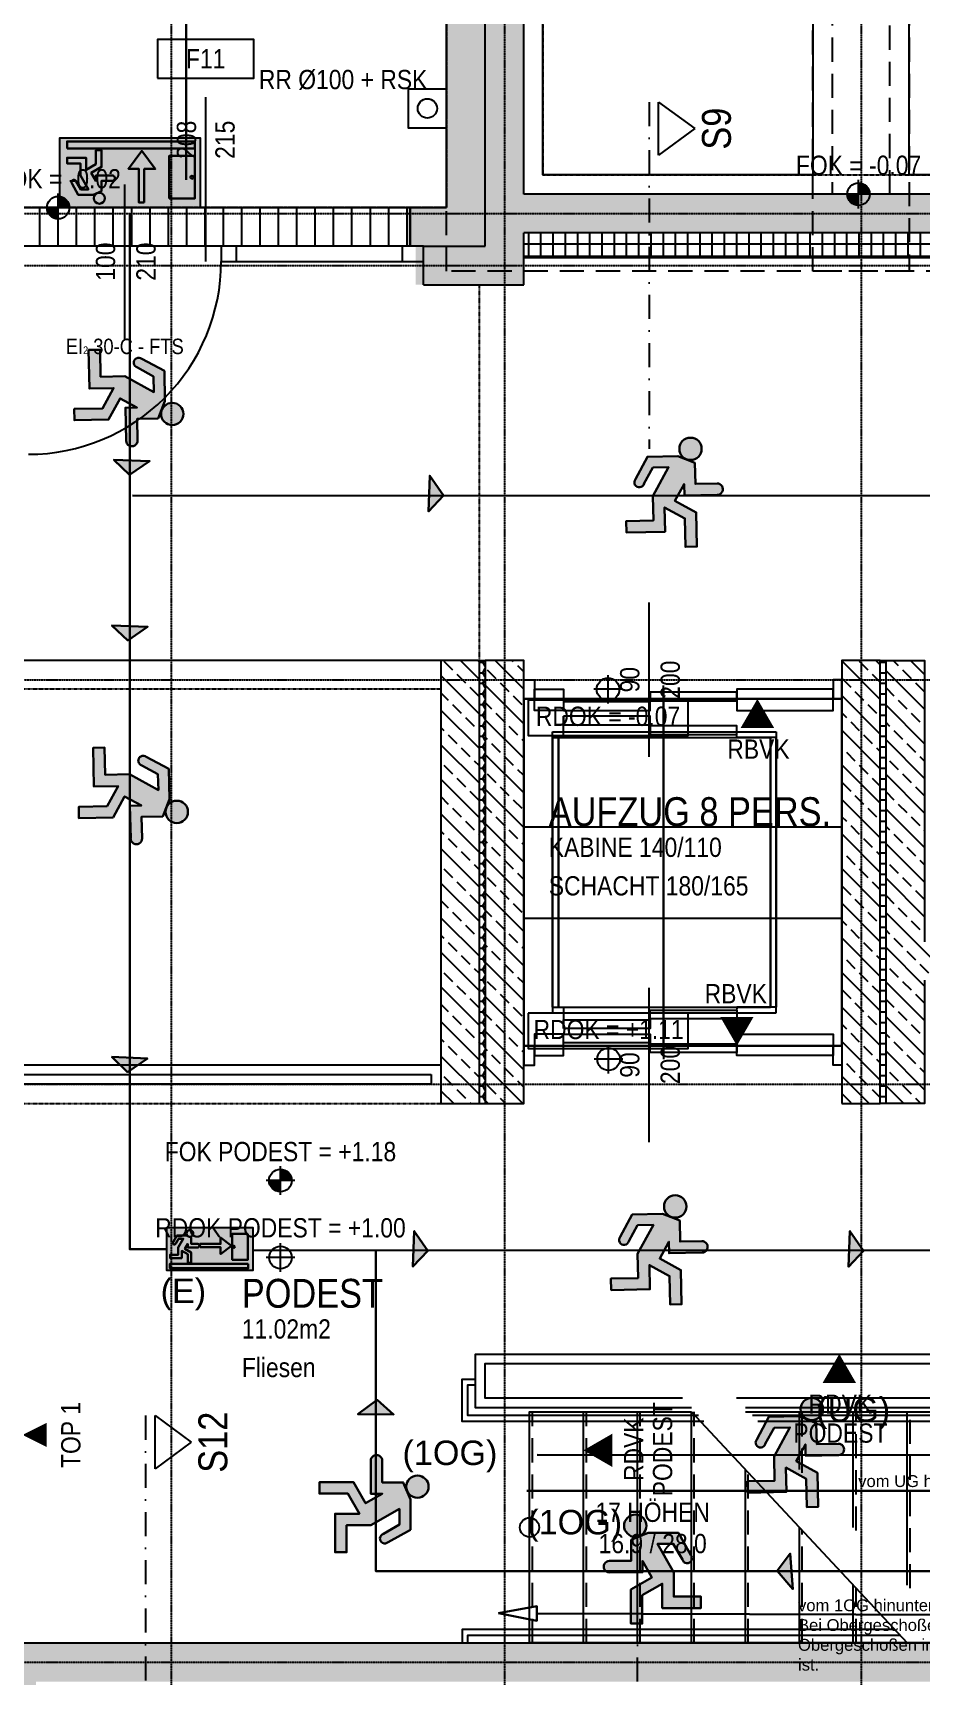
# Model space of a CAD drawing. Header units: millimetres. Extents: x -5498 to 144064, y 340 to 109563.
# Drawn here: x 47270 to 51879, y 39539 to 48069 of the extents above; entities that cross this region are included whole.
import ezdxf
from ezdxf.enums import TextEntityAlignment as Align

# ---------------------------------------------------------------- set-up
doc = ezdxf.new("R2010")
doc.units = ezdxf.units.MM
for name, pattern in [('DASHDOT', [1, 0.5, -0.25, 0, -0.25]), ('HIDDEN', [0.375, 0.25, -0.125]), ('HIDDEN2', [0.1875, 0.125, -0.0625]), ('STRICHLINIE', [0.75, 0.5, -0.25]), ('STRICHPUNKT', [1, 0.5, -0.25, 0, -0.25]), ('STRICHPUNKTX2', [2, 1, -0.5, 0, -0.5])]:
    doc.linetypes.add(name, pattern=pattern)
for name, color, linetype in [('00-AUF---------M0', 251, 'Continuous'), ('00-TXT---------M0', 8, 'Continuous'), ('00-WOL-G00-LEG-M0', 22, 'Continuous'), ('00_HLP-G00-LEG-M0', 6, 'Continuous'), ('01-ANS-G00-LEG-M0', 251, 'Continuous'), ('01-BFL-G00-LEG-M0', 251, 'Continuous'), ('01-SCH-G00-LEG-M0', 251, 'STRICHPUNKTX2'), ('01-SYM-G00-Leg-M0', 251, 'Continuous'), ('01-TXT---------M0', 251, 'Continuous'), ('01-TXT---------PP', 1, 'Continuous'), ('01-TXT-G00-LEG-M0', 1, 'Continuous'), ('02-ANS-G00-LEG-M0', 251, 'Continuous'), ('02-ANS-G00-LEG-Rigol', 251, 'Continuous'), ('02-AXO-G00-LEG-M0', 251, 'STRICHPUNKT'), ('02-FIL-G00-LEG-GK', 251, 'Continuous'), ('02-FIL-G00-LEG-LILA', 251, 'Continuous'), ('02-FIL-G00-Leg-STB', 251, 'Continuous'), ('02-TWA-G00-LEG-M0', 251, 'Continuous'), ('02-WDA-G00-LEG-M0', 251, 'Continuous'), ('02-ZWA-G00-LEG-M0', 251, 'Continuous'), ('03-SYM-G00-LEG-M0', 251, 'Continuous'), ('04-TXT---------EP', 251, 'Continuous'), ('04-TXT-G00-Leg-M0', 251, 'Continuous'), ('04-TXT-G00-LEG-POS', 8, 'Continuous'), ('05-STO-G00-LEG-M0', 251, 'Continuous'), ('05-SYM---------M0', 251, 'Continuous'), ('05-SYM-G00-LEG-M0', 251, 'Continuous'), ('05-TXT---------PP', 8, 'Continuous'), ('05-TXT--------M0', 251, 'Continuous'), ('05-TXT-G00-LEG-M0', 251, 'Continuous'), ('06-SYM-G00-LEG-M0', 251, 'Continuous'), ('06-TXT-G00-LEG-M0', 251, 'Continuous'), ('07-MOB---------M0', 251, 'Continuous'), ('07-SAN-G00-LEG-M0', 251, 'Continuous'), ('07-TXT---------M0', 251, 'Continuous')]:
    doc.layers.add(name, color=color, linetype=linetype)
doc.layers.add('00_HLP---------M0', color=251, linetype='Continuous', plot=False)
doc.layers.add('07_MOB---------M0', color=251, linetype='Continuous', plot=False)
doc.styles.add('ARIAL', font='arial.ttf', dxfattribs={"width": 0.85})
doc.styles.get("Standard").update_dxf_attribs({"font": 'arial.ttf'})
doc.linetypes.add('ZICKZACK', pattern='A,0.00254,-5.08,[131,ltypeshp.shx,S=5.08,R=0,X=-5.08,Y=0],-10.16,[131,ltypeshp.shx,S=5.08,R=180,X=5.08,Y=0],-5.08', length=20.32254)
pattern_1 = [(135, (-23245.73, -3508.6), (-89.80256, -89.80256), []), (135, (-23245.73, -3418.8), (-89.80256, -89.80256), [63.5, -31.75])]
pattern_2 = [(44.70755, (-20078.77, 18756.93), (-89.34302, 90.25976), []), (44.70755, (-19988.97, 18756.47), (-89.34302, 90.25976), [63.5, -31.75])]
pattern_3 = [(360, (-23245.73, -3508.606), (47.625, 27.4963), [31.75, -63.5]), (120, (-23245.73, -3508.606), (-47.624994, 27.49631), [31.75, -63.5]), (60, (-23245.73, -3508.606), (6e-06, 54.99261), [-63.5, 31.75])]

# ---------------------------------------------------------------- blocks, each defined once
blk = doc.blocks.new('LIFT')
at = {"layer": '00-AUF---------M0'}
for p, q in [((1.5, 1.73), (0.34, 1.73)), ((0.34, 1.73), (0.34, 0.3)), ((1.5, 0.3), (1.5, 1.73)), ((1.47, 1.7), (0.37, 1.7)), ((0.37, 1.7), (0.37, 0.3)), ((1.47, 0.3), (1.47, 1.7))]:
    blk.add_line(p, q, dxfattribs=at)
for points in [[(0.34, 0.3), (0.544, 0.3), (0.544, 0.29)], [(1.5, 0.3), (1.444, 0.3), (1.444, 0.19)]]:
    blk.add_lwpolyline(points, dxfattribs=at)
for points in [[(0.994, 0.24), (0.994, 0.285), (0.544, 0.285), (0.544, 0.24)], [(1.444, 0.19), (1.444, 0.235), (0.994, 0.235), (0.994, 0.19)], [(0, 0.1), (0, 0), (0.044, 0), (0.044, 0.1)], [(0.044, 0.05), (0.544, 0.05), (0.544, 0.16), (0.044, 0.16)], [(0.994, 0.065), (0.994, 0.11), (0.544, 0.11), (0.544, 0.065)], [(1.444, 0.115), (1.444, 0.16), (0.994, 0.16), (0.994, 0.115)], [(1.594, 0.05), (1.444, 0.05), (1.444, 0.16), (1.594, 0.16), (1.594, 0.05)], [(1.65, 0.1), (1.65, 0), (1.594, 0), (1.594, 0.1)]]:
    blk.add_lwpolyline(points, close=True, dxfattribs=at)
at = {"layer": '00_HLP---------M0'}
for points in [[(0.924, 0.05), (0.924, 1.97)], [(1.65, 1.9), (1.65, 0.1), (0, 0.1), (0, 1.9), (1.65, 1.9)], [(1.65, 0.763), (0, 0.763)]]:
    blk.add_lwpolyline(points, dxfattribs=at)
blk = doc.blocks.new('05-TXT')
at = {"layer": '05-TXT--------M0'}
blk.add_line((-0.4, 0), (0.4, 0), dxfattribs=at)
at = {"layer": '05-TXT--------M0', "color": 8, "style": 'ARIAL', "width": 0.85}
blk.add_attdef('BREITE', text='', height=0.1, dxfattribs=at).set_placement((0, 0.05), align=Align.CENTER)
blk.add_attdef('HÖHE', text='', height=0.1, rotation=360, dxfattribs=at).set_placement((0, -0.06), align=Align.TOP_CENTER)
blk = doc.blocks.new('01-SQM')
at = {"layer": '01-TXT---------M0', "color": 1, "style": 'ARIAL', "width": 0.85}
blk.add_attdef('ROOM', (0, 0), '', height=0.15, dxfattribs=at)
blk.add_attdef('AREA', text='', height=0.1, dxfattribs=at).set_placement((0, -0.06), align=Align.TOP_LEFT)
at = {"layer": '01-TXT---------PP', "color": 1, "style": 'ARIAL', "width": 0.85}
blk.add_attdef('NR', text='', height=0.15, dxfattribs=at).set_placement((-0.1173, 0), align=Align.RIGHT)
blk.add_attdef('FLOOR', text='', height=0.1, dxfattribs=at).set_placement((0, -0.26), align=Align.TOP_LEFT)
blk = doc.blocks.new('04-TXT')
blk.add_line((0, 0), (0.8529, 0))
at = {"layer": '04-TXT---------EP', "color": 8, "style": 'ARIAL', "width": 0.85}
blk.add_attdef('WIDTH', text='', height=0.1, dxfattribs=at).set_placement((0.6322, 0.05), align=Align.CENTER)
blk.add_attdef('HEIGHT', text='', height=0.1, dxfattribs=at).set_placement((0.6322, -0.05), align=Align.TOP_CENTER)
blk = doc.blocks.new('03-rar')
blk.add_circle((0, 0), 0.05)
at = {"layer": '01-TXT---------M0', "color": 8, "style": 'ARIAL', "width": 0.85}
blk.add_attdef('RR', text='', height=0.1, dxfattribs=at).set_placement((0, 0.1), align=Align.CENTER)
blk = doc.blocks.new('01-HK1')
for p, q in [((-0.0005, -0.0742), (-0.0005, 0.0742)), ((0.0737, 0), (-0.0747, 0))]:
    blk.add_line(p, q)
blk.add_circle((-0.0005, 0), 0.0586)
for points in [[(-0.0005, 0.0586), (0.0409, 0.0414), (-0.0005, 0)], [(-0.0005, 0), (0.0581, 0), (0.0409, 0.0414)], [(-0.0591, 0), (-0.0419, -0.0414), (-0.0005, 0)], [(-0.0419, -0.0414), (-0.0005, -0.0586), (-0.0005, 0)]]:
    blk.add_solid(points)
at = {"layer": '01-TXT---------M0', "color": 8, "style": 'ARIAL', "width": 0.85}
blk.add_attdef('HEIGHT', text='', height=0.1, dxfattribs=at).set_placement((0, 0.2), align=Align.TOP_CENTER)
blk = doc.blocks.new('schnittführung')
at = {"color": 4, "linetype": 'DASHDOT', "ltscale": 0.25}
blk.add_line((0.2375, -0.1378), (0.2375, 1.6622), dxfattribs=at)
blk.add_line((0.2375, -0.1378), (0.2375, 1.6622), dxfattribs=at)
blk.add_line((0.2375, -0.1378), (0.2375, 1.6622), dxfattribs=at)
at = {"color": 4}
blk.add_lwpolyline([(0.1875, 0.1378), (0.1875, -0.1378), (0, 0)], close=True, dxfattribs=at)
at = {"layer": '07-TXT---------M0', "color": 9, "style": 'ARIAL', "text_generation_flag": 6, "width": 0.85}
blk.add_attdef('SCHNITT', text='', height=0.15, rotation=270, dxfattribs=at).set_placement((-0.0373, 0), align=Align.CENTER)
blk = doc.blocks.new('mülltonne_770l')
at = {"layer": '07-MOB---------M0'}
blk.add_lwpolyline([(-0.7, -0.5), (-0.7, 0.5), (0.7, 0.5), (0.7, -0.5), (-0.7, -0.5)], dxfattribs=at)
at = {"layer": '07_MOB---------M0', "linetype": 'HIDDEN2'}
blk.add_lwpolyline([(-1.2, -1.9), (-1.2, 1), (1.2, 1), (1.2, -1.9), (-1.2, -1.9)], close=True, dxfattribs=at)
blk.add_lwpolyline([(-0.8, -1.9), (-0.8, 0.6), (0.8, 0.6), (0.8, -1.9)], dxfattribs=at)
blk = doc.blocks.new('türachse&qualität')
at = {"layer": '05-SYM---------M0'}
blk.add_line((-0.4, 0), (-0.4, 0), dxfattribs=at)
at = {"layer": '05-TXT---------PP'}
blk.add_lwpolyline([(-0.5, -0.25), (-0.5, 0.25), (-0.7, 0.25), (-0.7, -0.25)], close=True, dxfattribs=at)
at = {"layer": '05-TXT---------PP', "color": 8, "style": 'ARIAL', "text_generation_flag": 6, "width": 0.85}
blk.add_attdef('POS.NR.', text='', height=0.1, rotation=270, dxfattribs=at).set_placement((-0.6529, -0.0112), align=Align.TOP_CENTER)
blk = doc.blocks.new('STIEGE')
for points in [[(0.6, 0.08, 0, 0, 0), (0.6, -1.1203, 0.075, 0, 0), (0.6, -1.32, 0, 0, 0)], [(0.6, -1.6, 0, 0, 0), (0.6, -4.2003, 0.075, 0, 0), (0.6, -4.4, 0, 0, 0)]]:
    blk.add_lwpolyline(points, format="xyseb")
for points in [[(1.2, -1.04), (1.2, -4.4), (0, -4.4), (0, 0.08), (1.2, 0.08), (1.2, -0.76)], [(0, -0.2), (1.2, -0.2)], [(0, -0.48), (1.2, -0.48)], [(0, -0.76), (1.2, -0.76)], [(1.2, -0.76), (0, -1.88)], [(0, -1.04), (0.9, -1.04)], [(0, -1.32), (0.6, -1.32)], [(0.9, -1.32), (1.2, -1.32)], [(0, -1.6), (0.3, -1.6)], [(0.6, -1.6), (1.2, -1.6)], [(0.3, -1.88), (1.2, -1.88)], [(0, -2.16), (1.2, -2.16)], [(0, -2.44), (1.2, -2.44)], [(0, -2.72), (1.2, -2.72)], [(0, -3), (1.2, -3)], [(0, -3.28), (1.2, -3.28)], [(0, -3.56), (1.2, -3.56)], [(0, -3.84), (1.2, -3.84)], [(0, -4.12), (1.2, -4.12)]]:
    blk.add_lwpolyline(points)
at = {"linetype": 'HIDDEN2'}
for points in [[(0, 0.065), (1.2, 0.065)], [(0, -0.215), (1.2, -0.215)], [(0, -0.495), (1.2, -0.495)], [(0, -0.775), (1.2, -0.775)], [(0, -1.055), (0.8839, -1.055)], [(0, -1.335), (0.5839, -1.335)], [(0.8839, -1.335), (1.2, -1.335)], [(0, -1.615), (0.2839, -1.615)], [(0.5839, -1.615), (1.2, -1.615)], [(0.2839, -1.895), (1.2, -1.895)], [(0, -2.175), (1.2, -2.175)], [(0, -2.455), (1.2, -2.455)], [(0, -2.735), (1.2, -2.735)], [(0, -3.015), (1.2, -3.015)], [(0, -3.295), (1.2, -3.295)], [(0, -3.575), (1.2, -3.575)], [(0, -3.855), (1.2, -3.855)], [(0, -4.135), (1.2, -4.135)], [(0, -4.4), (0, -4.68), (1.2, -4.68), (1.2, -4.4)], [(0, -4.415), (1.2, -4.415)]]:
    blk.add_lwpolyline(points, dxfattribs=at)
blk.add_circle((0.6, 0.08), 0.05)
blk = doc.blocks.new('06-TXT')
at = {"color": 8, "style": 'ARIAL', "width": 0.85}
blk.add_attdef('STAIR', text='', height=0.1, dxfattribs=at).set_placement((0.009, 0.046), align=Align.CENTER)
blk.add_attdef('STG', text='', height=0.1, dxfattribs=at).set_placement((0.009, -0.054), align=Align.TOP_CENTER)
blk = doc.blocks.new('00-top')
blk.add_lwpolyline([(0, 0, 0, 0.125, 0), (-0.125, 0, 0.125, 0.125, 0)], format="xyseb")
at = {"layer": '01-TXT---------M0', "color": 8, "style": 'ARIAL', "width": 0.85}
for tag, p in [('NUMBER', (-0.3, 0)), ('TOP', (-0.65, 0))]:
    blk.add_attdef(tag, text='', height=0.1, rotation=90, dxfattribs=at).set_placement(p, align=Align.MIDDLE_CENTER)
blk = doc.blocks.new('01-HK2')
for p, q in [((0.098, 0), (-0.098, 0)), ((0, -0.098), (0, 0.098))]:
    blk.add_line(p, q)
blk.add_circle((0, 0), 0.0773)
at = {"layer": '01-TXT---------M0', "color": 8, "style": 'ARIAL', "width": 0.85}
blk.add_attdef('HEIGHT', text='', height=0.1, rotation=360, dxfattribs=at).set_placement((0, 0.132), align=Align.BOTTOM_CENTER)
blk = doc.blocks.new('01-hk4')
blk.add_lwpolyline([(0, 0, 0, 0.270625, 0), (0, 0.234375, 0.270625, 0.270625, 0)], format="xyseb")
at = {"layer": '00-TXT---------M0', "color": 8, "style": 'ARIAL', "width": 0.85}
blk.add_attdef('HEIGHT', text='', height=0.1, dxfattribs=at).set_placement((0, 0.35), align=Align.CENTER)
blk = doc.blocks.new('9809550')
at = {"color": 18, "lineweight": 30, "true_color": 0x000000}
for points in [[(423921.7, 99168.8), (423956.8, 99168.8), (423956.8, 99202.9), (423984.5, 99214.5), (424033.7, 99214.5), (424053.8, 99178.3)], [(424040.2, 99170.9), (424025.2, 99196.7), (423999.7, 99196.8), (424026.2, 99150.3), (424026.2, 99110.9), (424070.2, 99110.9), (424070.2, 99092.3), (424007.5, 99092.3), (424007.5, 99131.7), (423975, 99113.1), (423975, 99067), (423956.5, 99067), (423956.5, 99122.4), (423990.5, 99141.9), (423975.1, 99168.8), (423975.1, 99150.2), (423921.7, 99150.3)]]:
    blk.add_lwpolyline(points, dxfattribs=at)
blk.add_circle((423963.6, 99225.9), 18.1, dxfattribs=at)
for centre, radius, start, end in [((423921.7, 99159.5), 9.27, 89.9849, 270.0151), ((424047.8, 99173.1), 7.96, 195.7299, 41.4005)]:
    blk.add_arc(centre, radius, start, end, dxfattribs=at)
blk = doc.blocks.new('595995')
blk.add_hatch(color=256).paths.add_polyline_path([(423732.4, 99468.9), (423791.5, 99424.8), (423791.5, 99458.8), (423902.8, 99458.8), (423902.6, 99477.2), (423791.8, 99477.2), (423791.8, 99513.6)])
at = {"color": 18, "lineweight": 30, "true_color": 0x000000}
blk.add_lwpolyline([(423902.6, 99477.2), (423791.8, 99477.2), (423791.8, 99513.6), (423732.4, 99468.9), (423791.5, 99424.8), (423791.5, 99458.8), (423902.8, 99458.8), (423902.6, 99477.2)], dxfattribs=at)
blk = doc.blocks.new('RIVO-RZ-ARR_right')
h = blk.add_hatch(color=100)
h.paths.add_polyline_path([(423617.7, 99335.8), (424081.3, 99335.8), (424081.3, 99567.6), (423617.7, 99567.6)])
h.paths.add_polyline_path([(424057.5, 99371.2), (424057.5, 99347.4), (423635.1, 99347.4), (423635.1, 99371.2)], flags=16)
h.paths.add_polyline_path([(424055.7, 99392.7), (423970.6, 99392.7), (423970.6, 99533.1), (424055.7, 99533.1)], flags=16)
h = blk.add_hatch(color=256)
h.paths.add_polyline_path([(423706.5, 99506.1), (423680.1, 99459.6), (423680.1, 99420.2), (423636.1, 99420.2), (423636.1, 99401.6), (423698.8, 99401.6), (423698.8, 99441), (423731.3, 99422.4), (423731.3, 99376.3), (423749.8, 99376.3), (423749.8, 99431.8), (423715.7, 99451.2), (423731.2, 99478.1), (423731.2, 99459.5), (423784.6, 99459.6, 0.998804), (423784.5, 99478.1), (423749.5, 99478.1), (423749.5, 99512.3), (423721.8, 99523.9), (423672.6, 99523.9), (423652.5, 99487.7, 1.25347), (423666.1, 99480.2), (423681.1, 99506)])
h.paths.add_polyline_path([(423760.8, 99535.2, 1), (423724.6, 99535.2, 1)])
h = blk.add_hatch(color=256)
h.paths.add_polyline_path([(424055.7, 99533.1), (423970.6, 99533.1), (423970.6, 99392.7), (424055.7, 99392.7)])
h.paths.add_polyline_path([(423985.2, 99463.1, -1), (423975.2, 99463.1, -1)], flags=16)
blk.add_hatch(color=256).paths.add_polyline_path([(424057.5, 99347.4), (424057.5, 99371.2), (423635.1, 99371.2), (423635.1, 99347.4)])
blk.add_lwpolyline([(423617.7, 99567.6), (424081.3, 99567.6), (424081.3, 99335.8), (423617.7, 99335.8)], close=True)
at = {"color": 18, "lineweight": 30, "true_color": 0x000000}
for points in [[(424055.7, 99533.1), (423970.6, 99533.1), (423970.6, 99392.7), (424055.7, 99392.7)], [(424057.5, 99371.2), (423635.1, 99371.2), (423635.1, 99347.4), (424057.5, 99347.4)]]:
    blk.add_lwpolyline(points, close=True, dxfattribs=at)
blk.add_circle((423980.2, 99463.1), 5, dxfattribs=at)
at = {"xscale": -1, "rotation": 359.9999999997448}
blk.add_blockref('9809550', (847706.3, 309.3), dxfattribs=at)
at = {"rotation": 180.0000000000325}
blk.add_blockref('595995', (847699.7, 198937.4), dxfattribs=at)
blk = doc.blocks.new('750298750')
h = blk.add_hatch(color=3)
h.paths.add_polyline_path([(426943.6, 99576.9), (426968.1, 99576.8), (426982.5, 99552, 1.25347), (426995.6, 99559.2), (426976.3, 99594), (426929, 99594), (426902.3, 99582.8), (426902.3, 99550), (426868.6, 99550, 1), (426868.6, 99532.2), (426919.9, 99532.1), (426919.9, 99550), (426934.8, 99524.1), (426902.1, 99505.4), (426902.1, 99452.1), (426919.8, 99452.1), (426919.8, 99496.4), (426951.1, 99514.3), (426951.1, 99476.4), (427011.4, 99476.4), (427011.4, 99494.3), (426969.1, 99494.3), (426969.1, 99532.2)])
h.paths.add_polyline_path([(426891.5, 99604.9, 1), (426926.3, 99604.9, 1)])
at = {"xscale": 0.9619413167778113, "yscale": 0.9619413167778113, "zscale": 0.9619413167778113}
blk.add_blockref('9809550', (19080.8, 4155.4), dxfattribs=at)
blk = doc.blocks.new('4444444')
at = {"lineweight": 30}
h = blk.add_hatch(color=100, dxfattribs=at)
h.dxf.hatch_style = 1
h.paths.add_polyline_path([(431810.8, 98429.5), (431736, 98429.5), (431806.7, 98326.5)])
h.paths.add_polyline_path([(431814, 98511.5), (431736, 98429.5), (431810.8, 98429.5)])
at = {"color": 102, "lineweight": 30, "true_color": 0x21de37}
blk.add_lwpolyline([(431736, 98429.5), (431806.7, 98326.5), (431736, 98429.5), (431814, 98511.5), (431806.7, 98326.5)], dxfattribs=at)
blk = doc.blocks.new('RIVO-SIBEL-ARR-down')
h = blk.add_hatch(color=100)
h.paths.add_polyline_path([(3686.69, 1956.46), (3686.69, 1947.63), (3704.36, 1947.63), (3704.36, 1956.46)])
h.paths.add_polyline_path([(3693.72, 1955.75), (3694.43, 1955.76), (3694.43, 1951.52), (3695.72, 1951.52), (3694.04, 1949.27), (3692.34, 1951.53), (3693.72, 1951.53)], flags=16)
h.paths.add_polyline_path([(3690.59, 1955.25), (3690.59, 1949.9), (3687.35, 1949.9), (3687.35, 1955.25)], flags=16)
h.paths.add_polyline_path([(3687.91, 1952.58, -1), (3687.53, 1952.58, -1)], flags=0)
h.paths.add_polyline_path([(3697.79, 1953.06), (3699.13, 1953.06), (3699.13, 1954.36), (3699.65, 1954.59, -0.535619), (3698.7, 1955.23, -1), (3700.07, 1955.23, -0.302406), (3699.65, 1954.59), (3700.18, 1954.8), (3702.06, 1954.8), (3702.82, 1953.42, -1.25347), (3702.3, 1953.14), (3701.73, 1954.12), (3700.76, 1954.12), (3701.77, 1952.35), (3701.77, 1950.85), (3703.45, 1950.85), (3703.45, 1950.14), (3701.06, 1950.14), (3701.06, 1951.64), (3699.82, 1950.93), (3699.82, 1949.18), (3699.12, 1949.18), (3699.12, 1951.29), (3700.41, 1952.03), (3699.82, 1953.05), (3699.82, 1952.35), (3697.79, 1952.35, -1)], flags=16)
h.paths.add_polyline_path([(3703.45, 1948.98), (3703.45, 1948.07), (3687.35, 1948.07), (3687.35, 1948.98)], flags=16)
blk.add_hatch(color=256).paths.add_polyline_path([(3693.72, 1951.53), (3692.34, 1951.53), (3694.04, 1949.27), (3695.72, 1951.52), (3694.43, 1951.52), (3694.43, 1955.76), (3693.72, 1955.75)])
h = blk.add_hatch(color=256)
h.paths.add_polyline_path([(3700.76, 1954.12), (3701.73, 1954.12), (3702.3, 1953.14, 1.25347), (3702.82, 1953.42), (3702.06, 1954.8), (3700.18, 1954.8), (3699.13, 1954.36), (3699.13, 1953.06), (3697.79, 1953.06, 1), (3697.79, 1952.35), (3699.82, 1952.35), (3699.82, 1953.05), (3700.41, 1952.03), (3699.12, 1951.29), (3699.12, 1949.18), (3699.82, 1949.18), (3699.82, 1950.93), (3701.06, 1951.64), (3701.06, 1950.14), (3703.45, 1950.14), (3703.45, 1950.85), (3701.77, 1950.85), (3701.77, 1952.35)])
h.paths.add_polyline_path([(3698.7, 1955.23, 1), (3700.07, 1955.23, 1)])
h = blk.add_hatch(color=7)
h.paths.add_polyline_path([(3690.59, 1955.25), (3687.35, 1955.25), (3687.35, 1949.9), (3690.59, 1949.9)])
h.paths.add_polyline_path([(3687.91, 1952.58, -1), (3687.53, 1952.58, -1)], flags=16)
h.paths.add_polyline_path([(3703.45, 1948.07), (3703.45, 1948.98), (3687.35, 1948.98), (3687.35, 1948.07)])
blk.add_lwpolyline([(3686.69, 1956.46), (3704.36, 1956.46), (3704.36, 1947.63), (3686.69, 1947.63)], close=True)
at = {"color": 18, "lineweight": 30, "true_color": 0x000000}
blk.add_lwpolyline([(3693.72, 1955.75), (3693.72, 1951.53), (3692.34, 1951.53), (3694.04, 1949.27), (3695.72, 1951.52), (3694.43, 1951.52), (3694.43, 1955.76), (3693.72, 1955.75)], dxfattribs=at)
for points in [[(3690.59, 1955.25), (3687.35, 1955.25), (3687.35, 1949.9), (3690.59, 1949.9)], [(3703.45, 1948.98), (3687.35, 1948.98), (3687.35, 1948.07), (3703.45, 1948.07)]]:
    blk.add_lwpolyline(points, close=True, dxfattribs=at)
blk.add_circle((3687.72, 1952.58), 0.19, dxfattribs=at)
at = {"xscale": 0.0381026673526157, "yscale": 0.0381026673526157, "zscale": 0.0381026673526157}
blk.add_blockref('9809550', (-12454.76, -1825.54), dxfattribs=at)

msp = doc.modelspace()

# ---------------------------------------------------------------- hatches: boundary and pattern name
at = {"layer": '02-ANS-G00-LEG-Rigol'}
h = msp.add_hatch(dxfattribs=at)
h.set_pattern_fill('ANSI31', color=256, scale=30, angle=512.33899, style=0)
h.set_pattern_definition([(270, (19779.28, 117053.01), (95.25, -3e-08), [])])
h.paths.add_polyline_path([(49226.9, 47161.4), (49226.9, 46961.4), (47126.9, 46961.5), (47126.9, 47161.5)])
at = {"layer": '02-FIL-G00-LEG-GK', "ltscale": 0.2}
h = msp.add_hatch(dxfattribs=at)
h.set_pattern_fill('NET', color=256, scale=20, angle=197.04654, style=0)
h.set_pattern_definition([(90, (-23245.73, -3508.606), (-63.5, 4e-09), []), (180, (-23245.73, -3508.606), (-4e-09, -63.5), [])])
h.paths.add_polyline_path([(56816.9, 47516.4), (54616.9, 47516.4), (54616.9, 47031.4), (49816.9, 47031.4), (49816.9, 46901.4), (59716.9, 46901.4), (59716.9, 47031.4), (56816.9, 47031.4)])
h.paths.add_polyline_path([(56616.9, 47366.4), (56616.9, 46916.4), (56316.9, 46916.4), (56016.9, 46916.4), (55716.9, 46916.4), (55416.9, 46916.4), (55116.9, 46916.4), (54816.9, 46916.4), (54816.9, 47366.4), (55116.9, 47366.4), (55416.9, 47366.4), (55716.9, 47366.4), (56016.9, 47366.4), (56316.9, 47366.4)], flags=16)
at = {"layer": '02-FIL-G00-LEG-LILA'}
h = msp.add_hatch(dxfattribs=at)
h.set_pattern_fill('HONEY', color=256, scale=10, angle=107.04654, style=0)
h.set_pattern_definition([(359.70755, (-20078.772, 18756.93), (47.764726, 27.252854), [31.75, -63.5]), (119.70755, (-20078.772, 18756.93), (-47.484027, 27.739039), [31.75, -63.5]), (59.70755, (-20078.772, 18756.93), (0.280699, 54.991893), [-63.5, 31.75])])
h.paths.add_polyline_path([(49616.9, 51936.4), (49616.9, 51996.4), (49416.9, 51996.4), (49416.9, 47161.4), (49206.9, 47161.4), (49206.9, 46961.4), (49256.9, 46961.4), (49616.9, 46961.4)])
h = msp.add_hatch(dxfattribs=at)
h.set_pattern_fill('HONEY', color=256, scale=10, angle=107.04654, style=0)
h.set_pattern_definition(pattern_3)
h.paths.add_polyline_path([(49616.9, 44811.4), (49586.9, 44811.4), (49586.9, 42511.4), (49616.9, 42511.4)])
h = msp.add_hatch(dxfattribs=at)
h.set_pattern_fill('HONEY', color=256, scale=10, angle=107.04654, style=0)
h.set_pattern_definition(pattern_3)
h.paths.add_polyline_path([(51696.9, 44811.4), (51666.9, 44811.4), (51666.9, 42511.4), (51696.9, 42511.4)])
at = {"layer": '02-FIL-G00-Leg-STB'}
h = msp.add_hatch(dxfattribs=at)
h.set_pattern_fill('ANSI33', color=256, scale=20, angle=107.04654, style=0)
h.set_pattern_definition(pattern_2)
h.paths.add_polyline_path([(57316.9, 51456.4), (49816.9, 51456.4), (49816.9, 51936.4), (49616.9, 51936.4), (49616.9, 46961.4), (49256.9, 46961.4), (49256.9, 46761.4), (49816.9, 46761.4), (49816.9, 47031.4), (54616.9, 47031.4), (54616.9, 47516.4), (56816.9, 47516.4), (56816.9, 47031.4), (59716.9, 47031.4), (59716.9, 46831.4), (59916.9, 46831.4), (59916.9, 47671.4), (59716.9, 47671.4), (59716.9, 47231.4), (57016.9, 47231.4), (57016.9, 47716.4), (54416.9, 47716.4), (54416.9, 47231.4), (49816.9, 47231.4), (49816.9, 51256.4), (57116.9, 51256.4), (57116.9, 49671.4), (59716.9, 49671.4), (59716.9, 49451.4), (59916.9, 49451.4), (59916.9, 49671.4), (61716.9, 49671.4), (61716.9, 50671.4), (61216.9, 50671.4), (61216.9, 50811.4), (61016.9, 50811.4), (61016.9, 50471.4), (61516.9, 50471.4), (61516.9, 49871.4), (57316.9, 49871.4)])
h = msp.add_hatch(dxfattribs=at)
h.set_pattern_fill('ANSI33', color=256, scale=20, angle=197.04654, style=0)
h.set_pattern_definition(pattern_1)
h.paths.add_polyline_path([(49586.9, 42511.4), (49586.9, 44811.4), (49386.9, 44811.4), (49386.9, 42511.4)])
h = msp.add_hatch(dxfattribs=at)
h.set_pattern_fill('ANSI33', color=256, scale=20, angle=197.04654, style=0)
h.set_pattern_definition(pattern_1)
h.paths.add_polyline_path([(49616.9, 42511.4), (49816.9, 42511.4), (49816.9, 44811.4), (49616.9, 44811.4)])
h = msp.add_hatch(dxfattribs=at)
h.set_pattern_fill('ANSI33', color=256, scale=20, angle=197.04654, style=0)
h.set_pattern_definition(pattern_1)
h.paths.add_polyline_path([(51466.9, 42511.4), (51666.9, 42511.4), (51666.9, 44811.4), (51466.9, 44811.4), (51466.9, 42511.4)])
h = msp.add_hatch(dxfattribs=at)
h.set_pattern_fill('ANSI33', color=256, scale=20, angle=197.04654, style=0)
h.set_pattern_definition(pattern_1)
h.paths.add_polyline_path([(51896.9, 44811.4), (51696.9, 44811.4), (51696.9, 42511.4), (51896.9, 42511.4), (51896.9, 43151.4), (55516.9, 43151.4), (55516.9, 42536.4), (55716.9, 42536.4), (55716.9, 43351.4), (51896.9, 43351.4)])
h = msp.add_hatch(dxfattribs=at)
h.set_pattern_fill('ANSI33', color=256, scale=20, angle=107.04654, style=0)
h.set_pattern_definition(pattern_2)
h.paths.add_polyline_path([(59916.9, 39711.4), (47086.9, 39711.4), (47016.9, 39711.4), (47016.9, 40211.4), (46816.9, 40211.4), (46816.9, 39511.4), (47086.9, 39511.4), (47086.9, 35561.4), (45226.9, 35561.4), (45226.9, 35361.4), (49616.9, 35361.4), (49616.9, 35561.4), (47286.9, 35561.4), (47286.9, 39511.4), (59916.9, 39511.4)])

# ---------------------------------------------------------------- linework, layer by layer
at = {"color": 102, "lineweight": 30, "true_color": 0x21de37}
for points in [[(22300.5, 61735.6), (22299.8, 57492.1), (43414.5, 57488.8), (43413.3, 49854), (48066.1, 49853.3), (48065.7, 47305.6)], [(47773.5, 47133.5), (47772.7, 41754.9), (47966.1, 41754.8)], [(47787.9, 45667.2), (55670.5, 45666)], [(48414.4, 41749.5), (55693.4, 41748.3)]]:
    msp.add_lwpolyline(points, dxfattribs=at)
at = {"color": 102, "lineweight": 30}
for points in [[(54118.8, 40083.8), (49048.8, 40084.6), (49049.1, 41749.4)], [(49885.8, 40687.5), (55379.5, 40686.6)]]:
    msp.add_lwpolyline(points, dxfattribs=at)
at = {"color": 1, "lineweight": 30}
for points in [[(49833.7, 40501.4), (54313.7, 40501.4), (54114, 40539.1), (54112.9, 40462.9), (54312.9, 40501.3)], [(49686, 39865.6), (49885.6, 39826.6), (49885.7, 39864.6), (49885.7, 39864.6), (49885.7, 39864.6), (49885.7, 39902.3), (49686, 39865.6)], [(49885.7, 39864.6), (54300.6, 39850)]]:
    msp.add_lwpolyline(points, dxfattribs=at)
at = {"layer": '00-WOL-G00-LEG-M0', "linetype": 'ZICKZACK', "ltscale": 0.005}
for points in [[(49839.3, 44605.4), (49839.3, 44422.2), (50669.9, 44422.2), (50669.9, 44605.4)], [(49839.3, 42979.7), (49839.3, 42796.5), (50669.9, 42796.5), (50669.9, 42979.7)]]:
    msp.add_lwpolyline(points, close=True, dxfattribs=at)
at = {"layer": '00_HLP-G00-LEG-M0', "linetype": 'HIDDEN'}
msp.add_lwpolyline([(49386.9, 44811.4), (47016.9, 44811.4)], dxfattribs=at)
at = {"layer": '01-ANS-G00-LEG-M0'}
for points in [[(49816.9, 44611.4), (51466.9, 44611.4)], [(51466.9, 42811.4), (49816.9, 42811.4)]]:
    msp.add_lwpolyline(points, dxfattribs=at)
at = {"layer": '01-BFL-G00-LEG-M0', "linetype": 'STRICHLINIE'}
msp.add_lwpolyline([(49416.9, 47161.4), (19277.4, 47161.4), (19303, 56514.4), (19329.6, 61745.6), (49471.2, 61820.5), (49416.9, 56594.6), (49416.9, 47161.4)], close=True, dxfattribs=at)
at = {"layer": '02-ANS-G00-LEG-M0'}
msp.add_lwpolyline([(49386.9, 42711.4), (47016.9, 42711.4)], dxfattribs=at)
at = {"layer": '02-ANS-G00-LEG-Rigol'}
msp.add_lwpolyline([(49226.9, 47161.4), (49226.9, 46961.4), (47126.9, 46961.5), (47126.9, 47161.5)], close=True, dxfattribs=at)
at = {"layer": '02-AXO-G00-LEG-M0'}
for points in [[(47986.9, 58815.1), (47986.9, 23887.7)], [(49716.9, 58815.1), (49716.9, 23887.7)], [(51566.9, 58815.1), (51566.9, 23887.7)], [(31654.3, 47131.4), (65266.9, 47131.4)], [(31654.3, 46861.4), (65266.9, 46861.4)], [(31654.3, 44711.4), (65266.9, 44711.4)], [(31654.3, 42611.4), (65266.9, 42611.4)], [(31654.3, 39611.4), (65266.9, 39611.4)]]:
    msp.add_lwpolyline(points, dxfattribs=at)
at = {"layer": '02-TWA-G00-LEG-M0'}
for p, q in [((49616.9, 46961.4), (49616.9, 51936.4)), ((49816.9, 47231.4), (49816.9, 51256.4)), ((54416.9, 47231.4), (49816.9, 47231.4)), ((49816.9, 46761.4), (49816.9, 47031.4)), ((54616.9, 47031.4), (49816.9, 47031.4)), ((49296.9, 46961.4), (49616.9, 46961.4)), ((49296.9, 46761.4), (49816.9, 46761.4))]:
    msp.add_line(p, q, dxfattribs=at)
for points in [[(49296.9, 46761.4), (49296.9, 46961.4)], [(51896.9, 43151.4), (51896.9, 42511.4), (51696.9, 42511.4), (51696.9, 44811.4), (51896.9, 44811.4), (51896.9, 43351.4)], [(47086.9, 39711.4), (59916.9, 39711.4)]]:
    msp.add_lwpolyline(points, dxfattribs=at)
for points in [[(49586.9, 42511.4), (49586.9, 44811.4), (49386.9, 44811.4), (49386.9, 42511.4)], [(49616.9, 42511.4), (49816.9, 42511.4), (49816.9, 44811.4), (49616.9, 44811.4), (49616.9, 42511.4)], [(51466.9, 42511.4), (51666.9, 42511.4), (51666.9, 44811.4), (51466.9, 44811.4), (51466.9, 42511.4)]]:
    msp.add_lwpolyline(points, close=True, dxfattribs=at)
at = {"layer": '02-WDA-G00-LEG-M0'}
for p, q in [((49416.9, 47161.4), (49416.9, 52006.4)), ((49226.9, 47161.4), (49416.9, 47161.4))]:
    msp.add_line(p, q, dxfattribs=at)
for points in [[(49226.9, 46961.4), (49226.9, 47161.4)], [(49586.9, 44811.4), (49616.9, 44811.4)], [(51666.9, 44811.4), (51696.9, 44811.4)], [(49586.9, 42511.4), (49616.9, 42511.4)], [(51696.9, 42511.4), (51666.9, 42511.4)]]:
    msp.add_lwpolyline(points, dxfattribs=at)
at = {"layer": '02-ZWA-G00-LEG-M0'}
msp.add_line((59716.9, 46901.4), (49816.9, 46901.4), dxfattribs=at)
at = {"layer": '03-SYM-G00-LEG-M0', "linetype": 'HIDDEN2', "ltscale": 0.5}
msp.add_lwpolyline([(59616.9, 47331.4), (59616.9, 49571.4), (57016.9, 49571.4), (57016.9, 51156.4), (49916.9, 51156.4), (49916.9, 47331.4), (54316.9, 47331.4), (54316.9, 47331.4), (57116.9, 47331.4), (57116.9, 47331.4)], close=True, dxfattribs=at)
at = {"layer": '03-SYM-G00-LEG-M0'}
msp.add_lwpolyline([(49417, 47776.4), (49217, 47776.4), (49217, 47576.4), (49417, 47576.4)], close=True, dxfattribs=at)
at = {"layer": '03-SYM-G00-LEG-M0', "linetype": 'HIDDEN2', "ltscale": 0.5}
for points in [[(49586.9, 44811.4), (49586.9, 46761.4)], [(47016.9, 44664.6), (49386.9, 44664.6)], [(47016.9, 42511.4), (49386.9, 42511.4)]]:
    msp.add_lwpolyline(points, dxfattribs=at)
at = {"layer": '05-STO-G00-LEG-M0'}
for points in [[(48246.9, 46961.4), (48246.9, 46881.4), (48326.9, 46881.4), (48326.9, 46961.4)], [(49186.9, 46961.3), (49186.9, 46881.3), (49296.9, 46881.3), (49296.9, 46961.4), (49186.9, 46961.4)]]:
    msp.add_lwpolyline(points, close=True, dxfattribs=at)
at = {"layer": '05-SYM-G00-LEG-M0'}
for points in [[(49186.9, 46961.4), (48326.9, 46961.4)], [(48326.9, 46881.4), (49186.9, 46881.3)]]:
    msp.add_lwpolyline(points, dxfattribs=at)
msp.add_arc((47246.9, 46881.3), 1000, 270, 0.00291, dxfattribs=at)
at = {"layer": '06-SYM-G00-LEG-M0'}
msp.add_lwpolyline([(49336.9, 42661.4), (49336.9, 42611.4), (47066.9, 42611.4), (47066.9, 42661.4)], close=True, dxfattribs=at)
for points in [[(50686.9, 40931.4), (49566.9, 40931.4), (49566.9, 41211.4), (54606.9, 41211.4), (54606.9, 40931.4), (50966.9, 40931.4)], [(52016.9, 41211.4), (52016.9, 41251.4), (54646.9, 41251.4), (54646.9, 40891.4), (51004.2, 40891.4)], [(51986.9, 41211.4), (51986.9, 41281.4), (54676.9, 41281.4), (54676.9, 40861.4), (51032.2, 40861.4)], [(50640.2, 40981.4), (49616.9, 40981.4), (49616.9, 41161.4), (54556.9, 41161.4), (54556.9, 40981.4), (50920.2, 40981.4)], [(50752.2, 40861.4), (49496.9, 40861.4), (49496.9, 41081.4), (49566.9, 41081.4)], [(50724.2, 40891.4), (49526.9, 40891.4), (49526.9, 41051.4), (49566.9, 41051.4)], [(51741.6, 39781.4), (49496.9, 39781.4), (49496.9, 39711.4), (49526.9, 39711.4), (49526.9, 39751.4), (51769.6, 39751.4)]]:
    msp.add_lwpolyline(points, dxfattribs=at)

# ---------------------------------------------------------------- block references
for name, p, xscale, yscale, zscale, rotation in [('RIVO-SIBEL-ARR-down', (199960.1, 127698.7), 41.17778261400082, 41.17778261400082, 41.17778261400082, 179.9910616339928), ('RIVO-RZ-ARR_right', (-359545.5, -53846), 0.9619413167778113, 0.9619413167778113, 0.9619413167778113, 359.9910616339362)]:
    msp.add_blockref(name, p, dxfattribs=dict(xscale=xscale, yscale=yscale, zscale=zscale, rotation=rotation))
at = {"color": 102, "lineweight": 30, "true_color": 0x21de37}
for p, xscale, yscale, zscale, rotation in [((-254094.6, -1379626.3), -3.32448401177543, 3.324484011775431, 3.32448401177543, 271.1699327967664), ((1476399.2, -256178.3), -3.32448401177543, 3.32448401177543, 3.32448401177543, 1.16993279672824), ((-254071.2, -1381691.8), -3.32448401177543, 3.324484011775431, 3.32448401177543, 271.1699327967664), ((1476320, -260110.8), -3.32448401177543, 3.324484011775431, 3.32448401177543, 1.16993279672824), ((1477028.4, -261162.2), -3.32448401177543, 3.324484011775431, 3.32448401177543, 1.169932796728241), ((-281648.1, 1459826.4), 3.324484011775432, 3.324484011775432, 3.324484011775432, 269.9910616339697), ((-1368907.9, -290593.5), 3.324484011775432, 3.324484011775432, 3.324484011775432, 359.9910616339362)]:
    msp.add_blockref('750298750', p, dxfattribs=dict(at, xscale=xscale, yscale=yscale, zscale=zscale, rotation=rotation))
for p, rotation in [((146134.5, -385976.3), 89.99106163386642), ((481151.6, 144028.9), 179.9910616337981), ((146124.4, -386836.3), 89.99106163386642), ((146124, -389076.3), 89.99106163386642), ((481071, 140108.9), 179.9910616337451), ((483331, 140108.6), 179.9910616337451), ((-63870.9, 469145.1), 271.931874218486), ((-366466.6, -107210.8), 6.585759144606952)]:
    msp.add_blockref('4444444', p, dxfattribs=dict(at, rotation=rotation))
at = {"layer": '01-SCH-G00-LEG-M0'}
ref = msp.add_blockref('schnittführung', (50704.4, 47571.4), dxfattribs=dict(at, xscale=999.9999999999995, yscale=999.9999999999995, zscale=999.9999999999995, rotation=179.9999999979647))
ref.add_attrib('SCHNITT', 'S9', dxfattribs={"layer": '07-TXT---------M0', "color": 9, "height": 150, "rotation": 90, "style": 'ARIAL', "width": 0.85}).set_placement((50741.7, 47571.4), align=Align.TOP_CENTER)
ref = msp.add_blockref('schnittführung', (48091.8, 40753.6), dxfattribs=dict(at, xscale=999.9999999999995, yscale=999.9999999999995, zscale=999.9999999999995, rotation=179.9999999979647))
ref.add_attrib('SCHNITT', 'S12', dxfattribs={"layer": '07-TXT---------M0', "color": 9, "height": 150, "rotation": 90, "style": 'ARIAL', "width": 0.85}).set_placement((48129, 40753.6), align=Align.TOP_CENTER)
ref = msp.add_blockref('schnittführung', (50644.4, 38649.2), dxfattribs=dict(at, xscale=-999.9999999999995, yscale=999.9999999999995, zscale=999.9999999999995, rotation=359.9999999952753))
ref.add_attrib('SCHNITT', 'S9', dxfattribs={"layer": '07-TXT---------M0', "color": 9, "extrusion": (0, 0, -1), "height": 150, "rotation": 270, "style": 'ARIAL', "text_generation_flag": 2, "width": 0.85}).set_placement((-50681.7, 38649.2), align=Align.TOP_CENTER)
at = {"layer": '01-SYM-G00-Leg-M0', "xscale": 999.9999999999995, "yscale": 999.9999999999995, "zscale": 999.9999999999995, "rotation": 4.12721824252e-05}
for p, values in [((51554.3, 47231.4), {'HEIGHT': 'FOK = -0.07'}), ((47401.8, 47161.4), {'HEIGHT': 'FOK = -0.02'}), ((48554.8, 42112.1), {'HEIGHT': 'FOK PODEST = +1.18'})]:
    msp.add_blockref('01-HK1', p, dxfattribs=at).add_auto_attribs(values)
at = {"layer": '01-SYM-G00-Leg-M0'}
ref = msp.add_blockref('01-HK2', (50254.3, 44661.4), dxfattribs=dict(at, xscale=757.575758062457, yscale=757.5757580613002, zscale=757.5757580681657, rotation=1.42391001e-08))
ref.add_attrib('HEIGHT', 'RDOK = -0.07', dxfattribs={"layer": '01-TXT---------M0', "color": 8, "height": 100, "rotation": 0, "style": 'ARIAL', "width": 0.85}).set_placement((50254.3, 44441.4), align=Align.BOTTOM_CENTER)
ref = msp.add_blockref('01-hk4', (51029.3, 44611.4), dxfattribs=dict(at, xscale=-640.0000004352166, yscale=640.0000004059355, zscale=640.0000004327273, rotation=179.9999921105564))
ref.add_attrib('HEIGHT', 'RBVK', dxfattribs={"layer": '00-TXT---------M0', "color": 8, "extrusion": (0, 0, -1), "height": 100, "rotation": 180.00001, "style": 'ARIAL', "text_generation_flag": 4, "width": 0.85}).set_placement((-51035, 44401.1), align=Align.TOP_CENTER)
ref = msp.add_blockref('01-hk4', (50922.9, 42811.4), dxfattribs=dict(at, xscale=-640.0000004352166, yscale=640.0000004059355, zscale=640.0000004327273, rotation=359.9999920802964))
ref.add_attrib('HEIGHT', 'RBVK', dxfattribs={"layer": '00-TXT---------M0', "color": 8, "extrusion": (0, 0, -1), "height": 100, "rotation": 0.00001, "style": 'ARIAL', "text_generation_flag": 2, "width": 0.85}).set_placement((-50917.2, 43001.6), align=Align.BOTTOM_CENTER)
ref = msp.add_blockref('01-HK2', (50257.4, 42741.5), dxfattribs=dict(at, xscale=757.575758062457, yscale=757.5757580613002, zscale=757.5757580681657, rotation=1.42391001e-08))
ref.add_attrib('HEIGHT', 'RDOK = +1.11', dxfattribs={"layer": '01-TXT---------M0', "color": 8, "height": 100, "rotation": 0, "style": 'ARIAL', "width": 0.85}).set_placement((50257.4, 42815.7), align=Align.BOTTOM_CENTER)
ref = msp.add_blockref('01-HK2', (48554.8, 41712.1), dxfattribs=dict(at, xscale=757.575758062457, yscale=757.5757580613002, zscale=757.5757580681657, rotation=1.42391001e-08))
ref.add_attrib('HEIGHT', 'RDOK PODEST = +1.00', dxfattribs={"layer": '01-TXT---------M0', "color": 8, "height": 100, "rotation": 0, "style": 'ARIAL', "width": 0.85}).set_placement((48554.8, 41786.3), align=Align.BOTTOM_CENTER)
ref = msp.add_blockref('01-hk4', (51454.3, 41211.4), dxfattribs=dict(at, xscale=-640.0000004352166, yscale=640.0000004059355, zscale=640.0000004327273, rotation=179.9999921120013))
ref.add_attrib('HEIGHT', 'PODEST', dxfattribs={"layer": '00-TXT---------M0', "color": 8, "extrusion": (0, 0, -1), "height": 100, "rotation": 180.00001, "style": 'ARIAL', "text_generation_flag": 4, "width": 0.85}).set_placement((-51460, 40851.1), align=Align.TOP_CENTER)
ref = msp.add_blockref('01-hk4', (51454.3, 41211.4), dxfattribs=dict(at, xscale=-640.0000004352166, yscale=640.0000004059355, zscale=640.0000004327273, rotation=179.9999921120013))
ref.add_attrib('HEIGHT', 'RDVK', dxfattribs={"layer": '00-TXT---------M0', "color": 8, "extrusion": (0, 0, -1), "height": 100, "rotation": 180.00001, "style": 'ARIAL', "text_generation_flag": 4, "width": 0.85}).set_placement((-51460, 41001.1), align=Align.TOP_CENTER)
ref = msp.add_blockref('00-top', (47216.9, 40791.4), dxfattribs=dict(at, xscale=999.9999999999995, yscale=999.9999999999995, zscale=999.9999999999995, rotation=180.0000412620295))
ref.add_attrib('TOP', 'TOP 1', dxfattribs={"layer": '01-TXT---------M0', "color": 8, "height": 100, "rotation": 270.00004, "style": 'ARIAL', "text_generation_flag": 6, "width": 0.85}).set_placement((47466.9, 40791.4), align=Align.MIDDLE_CENTER)
ref = msp.add_blockref('01-hk4', (50126.9, 40711.4), dxfattribs=dict(at, xscale=-640.0000004352165, yscale=640.0000004059355, zscale=640.0000004327273, rotation=269.9999921102296))
ref.add_attrib('HEIGHT', 'PODEST', dxfattribs={"layer": '00-TXT---------M0', "color": 8, "extrusion": (0, 0, -1), "height": 100, "rotation": 90.00001, "style": 'ARIAL', "text_generation_flag": 4, "width": 0.85}).set_placement((-50487.2, 40717.1), align=Align.TOP_CENTER)
ref = msp.add_blockref('01-hk4', (50126.9, 40711.4), dxfattribs=dict(at, xscale=-640.0000004352165, yscale=640.0000004059355, zscale=640.0000004327273, rotation=269.9999921102296))
ref.add_attrib('HEIGHT', 'RDVK', dxfattribs={"layer": '00-TXT---------M0', "color": 8, "extrusion": (0, 0, -1), "height": 100, "rotation": 90.00001, "style": 'ARIAL', "text_generation_flag": 4, "width": 0.85}).set_placement((-50337.2, 40717.1), align=Align.TOP_CENTER)
at = {"layer": '01-TXT-G00-LEG-M0', "xscale": 999.9999999999995, "yscale": 999.9999999999995, "zscale": 999.9999999999995}
for p, rotation, values in [((49946.9, 43951.4), 359.9999999966134, {'ROOM': 'AUFZUG 8 PERS.', 'AREA': 'KABINE 140/110', 'FLOOR': 'SCHACHT 180/165'}), ((48354.3, 41451.4), 359.9999999917097, {'ROOM': 'PODEST', 'AREA': '11.02m2', 'FLOOR': 'Fliesen'})]:
    msp.add_blockref('01-SQM', p, dxfattribs=dict(at, rotation=rotation)).add_auto_attribs(values)
at = {"layer": '03-SYM-G00-LEG-M0'}
ref = msp.add_blockref('03-rar', (49317, 47676.4), dxfattribs=dict(at, xscale=999.9999999999995, yscale=999.9999999999995, zscale=999.9999999999995, rotation=359.9999999966134))
ref.add_attrib('RR', 'RR %%c100 + RSK', dxfattribs={"layer": '01-TXT---------M0', "color": 8, "height": 100, "rotation": 360, "style": 'ARIAL', "width": 0.85}).set_placement((49317, 47776.4), align=Align.RIGHT)
at = {"layer": '04-TXT-G00-Leg-M0', "xscale": 999.9999999999995, "yscale": 999.9999999999995, "zscale": 999.9999999999995, "rotation": 89.99999996010862}
msp.add_blockref('04-TXT', (48166.9, 46881.4), dxfattribs=at).add_auto_attribs({'WIDTH': '208', 'HEIGHT': '215'})
at = {"layer": '04-TXT-G00-LEG-POS'}
ref = msp.add_blockref('türachse&qualität', (48166.9, 47334.3), dxfattribs=dict(at, xscale=999.9999999999995, yscale=999.9999999999995, zscale=999.9999999999995, rotation=269.9999963469632))
ref.add_attrib('POS.NR.', 'F11', dxfattribs={"layer": '05-TXT---------PP', "color": 8, "height": 100, "rotation": 180, "style": 'ARIAL', "text_generation_flag": 6, "width": 0.85}).set_placement((48166.9, 47934.3), align=Align.MIDDLE_CENTER)
at = {"layer": '05-TXT-G00-LEG-M0', "xscale": 999.9999999999995, "yscale": 999.9999999999995, "zscale": 999.9999999999995}
for p, rotation, values in [((47746.9, 46881.3), 90.00000004469956, {'BREITE': '100', 'HÖHE': '210'}), ((50466.9, 44711.4), 89.99999997543551, {'BREITE': '90', 'HÖHE': '200'}), ((50466.9, 42711.4), 89.99999997543551, {'BREITE': '90', 'HÖHE': '200'})]:
    msp.add_blockref('05-TXT', p, dxfattribs=dict(at, rotation=rotation)).add_auto_attribs(values)
at = {"layer": '06-SYM-G00-LEG-M0', "yscale": 999.9999999999995, "zscale": 999.9999999999995}
for name, p, xscale, rotation in [('LIFT', (51466.9, 44711.4), 999.9999999999995, 179.9999999953508), ('LIFT', (51466.9, 42711.4), -999.9999999999995, 359.9999999962287), ('STIEGE', (49926.9, 39711.4), 999.9999999999995, 89.99999999659514)]:
    msp.add_blockref(name, p, dxfattribs=dict(at, xscale=xscale, rotation=rotation))
at = {"layer": '06-TXT-G00-LEG-M0'}
ref = msp.add_blockref('06-TXT', (50480.3, 40311.4), dxfattribs=dict(at, xscale=624.9999999916957, yscale=624.9999999689431, zscale=624.9999999999998, rotation=359.9961438115443))
ref.add_attrib('STAIR', '17 HÖHEN', dxfattribs={"layer": '0', "color": 8, "height": 100, "rotation": 359.99614, "style": 'ARIAL', "width": 0.85}).set_placement((50486, 40339.9), align=Align.CENTER)
ref.add_attrib('STG', '16.9 / 28.0', dxfattribs={"layer": '0', "color": 8, "height": 100, "rotation": 359.99614, "style": 'ARIAL', "width": 0.85}).set_placement((50486, 40277.4), align=Align.TOP_CENTER)
at = {"layer": '07-SAN-G00-LEG-M0', "xscale": 999.9999999999995, "yscale": 999.9999999999995, "zscale": 999.9999999999995, "rotation": 179.9999999868678}
for p in [(50616.9, 47831.4), (52516.9, 47831.4)]:
    msp.add_blockref('mülltonne_770l', p, dxfattribs=at)

# ---------------------------------------------------------------- texts
at = {"color": 3, "lineweight": 30, "char_height": 126.97, "attachment_point": 1, "rotation": 359.99106}
for s, insert in [('(E)', (47932.7, 41602.7)), ('(UG)', (51334.4, 40986.6)), ('(1OG)', (49187.8, 40762.1)), ('(1OG)', (49834.9, 40402.2))]:
    msp.add_mtext_dynamic_manual_height_columns(s, width=26879.974, gutter_width=634.8, heights=[0], dxfattribs=dict(at, insert=insert))
at = {"color": 1, "lineweight": 30, "attachment_point": 1, "rotation": 359.99106}
for s, insert, char_height in [('vom UG hinauf in den EG', (51552.3, 40582.5), 61.605), ('vom 1OG hinunter in den EG, WICHTIG^JBei Obergeschoßen muss man wissen,dass der Fluchtweg von den^JObergeschoßen in der Erdgeschoß entgegen der Stiegenhauspfeilrichtung^Jist.', (51240.1, 39938), 61.6052)]:
    msp.add_mtext_dynamic_manual_height_columns(s, width=13042.302, gutter_width=308, heights=[0], dxfattribs=dict(at, insert=insert, char_height=char_height))
at = {"layer": '05-TXT-G00-LEG-M0', "insert": (47746.9, 46481.3), "char_height": 80, "width": 1387.801, "attachment_point": 2, "rotation": 360, "style": 'ARIAL'}
msp.add_mtext('EI{\\H0.5x;2} 30-C - FTS', dxfattribs=at)

doc.saveas('drawing.dxf')
